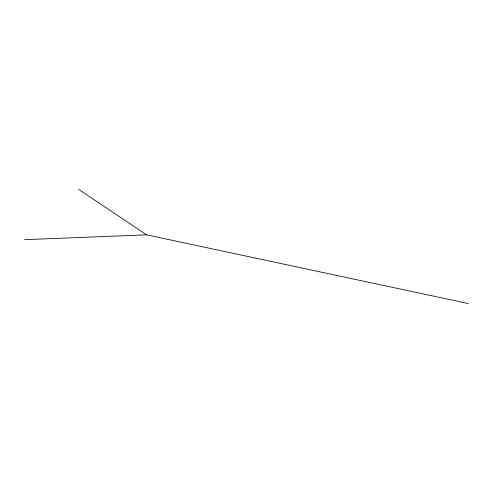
<?xml version="1.0" encoding="UTF-8"?>
<svg xmlns="http://www.w3.org/2000/svg" width="493" height="493" viewBox="0 0 493 493"><rect width="100%" height="100%" fill="white"/><g stroke="black" fill="none" stroke-linecap="round" stroke-linejoin="round"><path stroke-width="0.74" d="M24.65 239.672L146.618 234.834L468.35 303.577M78.677 189.423L146.618 234.834"/></g></svg>
